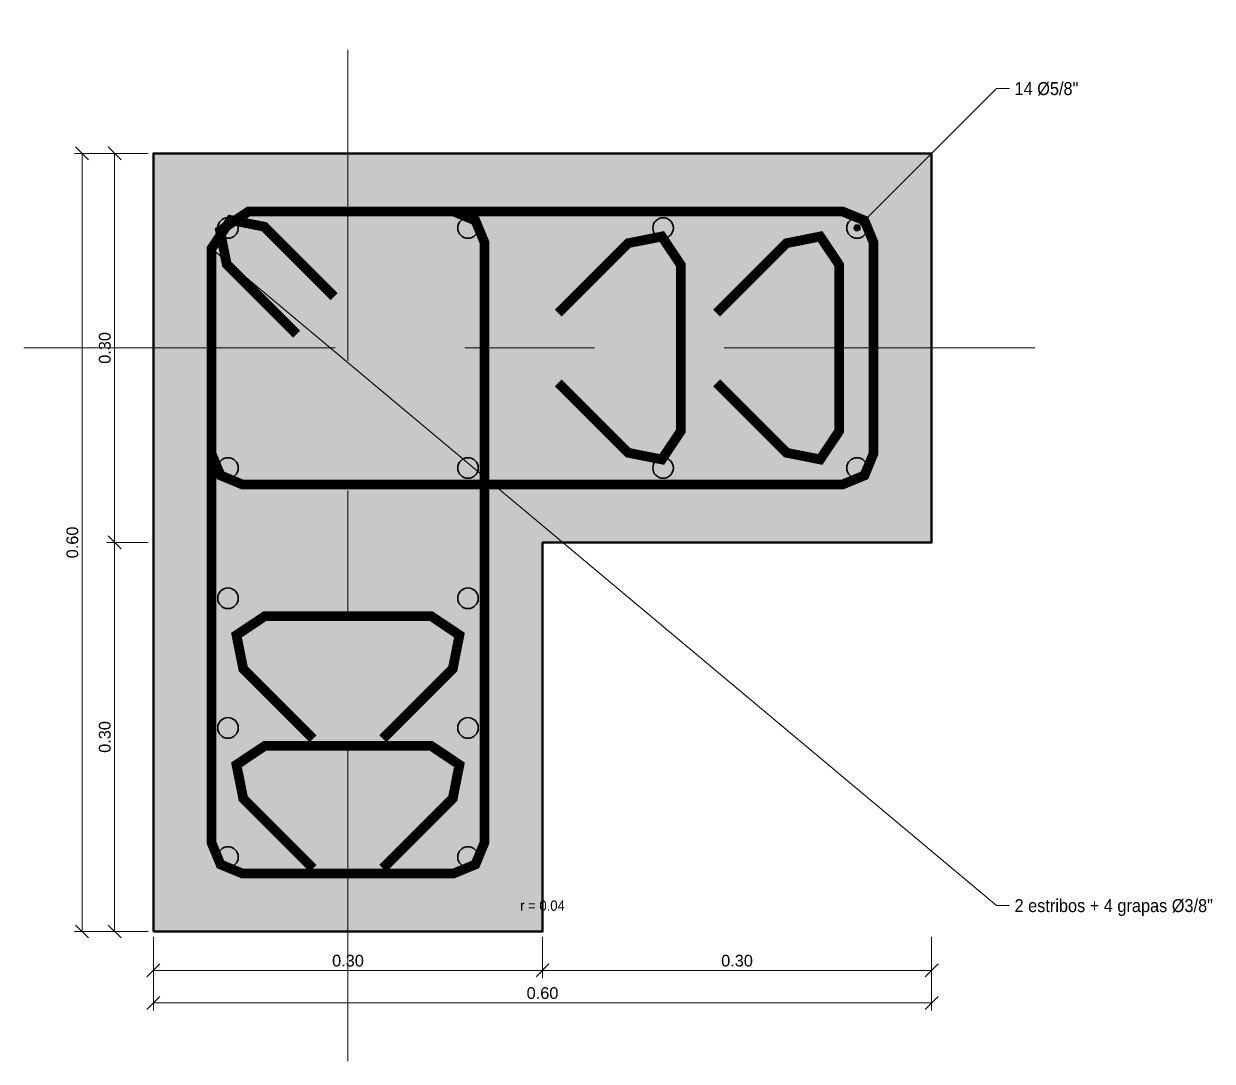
# Model space of a CAD drawing. Header units: metres. Extents: x 200 to 604, y -2 to 12.
# Drawn here: x 209.9 to 210.816, y -0.1 to 0.7 of the extents above; entities that cross this region are included whole.
import ezdxf
from ezdxf.enums import TextEntityAlignment as Align

# ---------------------------------------------------------------- set-up
doc = ezdxf.new("R2010")
doc.units = ezdxf.units.M
doc.linetypes.add('EJE20', pattern=[0.35, 0.24, -0.04, 0.03, -0.04])
for name, color, linetype, lineweight in [('E-ACERO', 1, 'Continuous', 35), ('E-ACERO-TXT', 7, 'Continuous', 18), ('E-CORTE', 7, 'Continuous', 50), ('E-CORTE-ACH', 254, 'Continuous', 0), ('E-COTA', 7, 'Continuous', 13), ('E-EJES', 1, 'Continuous', 18)]:
    doc.layers.add(name, color=color, linetype=linetype, lineweight=lineweight)
doc.styles.add('ARIAL', font='arial.ttf')
doc.dimstyles.new('COTA5', dxfattribs={"dimtxt": 0.009, "dimasz": 0.006, "dimexe": 0.006, "dimexo": 0.004, "dimgap": 0.003, "dimtad": 1, "dimzin": 0, "dimdsep": 46, "dimtxsty": 'ARIAL', "dimtsz": 0.005, "dimcen": 2.5, "dimclrd": 7, "dimclre": 7, "dimclrt": 7, "dimazin": 3, "dimtfac": 1, "dimtmove": 2, "dimatfit": 3, "dimlwd": 13, "dimlwe": 13})

msp = doc.modelspace()

# ---------------------------------------------------------------- hatches: boundary and pattern name
at = {"layer": 'E-ACERO'}
h = msp.add_hatch(color=256, dxfattribs=at)
edge = h.paths.add_edge_path()
edge.add_arc((210.05746, 0.54254), 0.00794, 0, 360)
h = msp.add_hatch(color=256, dxfattribs=at)
edge = h.paths.add_edge_path()
edge.add_arc((210.24254, 0.54254), 0.00794, 0, 360)
h = msp.add_hatch(color=256, dxfattribs=at)
edge = h.paths.add_edge_path()
edge.add_arc((210.393, 0.54254), 0.00794, 0, 360)
h = msp.add_hatch(color=256, dxfattribs=at)
edge = h.paths.add_edge_path()
edge.add_arc((210.54254, 0.54254), 0.00794, 0, 360)
h = msp.add_hatch(color=256, dxfattribs=at)
edge = h.paths.add_edge_path()
edge.add_arc((210.05746, 0.35746), 0.00794, 0, 360)
h = msp.add_hatch(color=256, dxfattribs=at)
edge = h.paths.add_edge_path()
edge.add_arc((210.24254, 0.35746), 0.00794, 0, 360)
h = msp.add_hatch(color=256, dxfattribs=at)
edge = h.paths.add_edge_path()
edge.add_arc((210.393, 0.35746), 0.00794, 0, 360)
h = msp.add_hatch(color=256, dxfattribs=at)
edge = h.paths.add_edge_path()
edge.add_arc((210.54254, 0.35746), 0.00794, 0, 360)
h = msp.add_hatch(color=256, dxfattribs=at)
edge = h.paths.add_edge_path()
edge.add_arc((210.05746, 0.257), 0.00794, 0, 360)
h = msp.add_hatch(color=256, dxfattribs=at)
edge = h.paths.add_edge_path()
edge.add_arc((210.24254, 0.257), 0.00794, 0, 360)
h = msp.add_hatch(color=256, dxfattribs=at)
edge = h.paths.add_edge_path()
edge.add_arc((210.05746, 0.157), 0.00794, 0, 360)
h = msp.add_hatch(color=256, dxfattribs=at)
edge = h.paths.add_edge_path()
edge.add_arc((210.24254, 0.157), 0.00794, 0, 360)
h = msp.add_hatch(color=256, dxfattribs=at)
edge = h.paths.add_edge_path()
edge.add_arc((210.05746, 0.05746), 0.00794, 0, 360)
h = msp.add_hatch(color=256, dxfattribs=at)
edge = h.paths.add_edge_path()
edge.add_arc((210.24254, 0.05746), 0.00794, 0, 360)
at = {"layer": 'E-ACERO-TXT'}
h = msp.add_hatch(color=256, dxfattribs=at)
edge = h.paths.add_edge_path()
edge.add_arc((210.54254, 0.54254), 0.0025, 0, 360)
h = msp.add_hatch(color=256, dxfattribs=at)
edge = h.paths.add_edge_path()
edge.add_arc((210.04476, 0.52666), 0.0025, 0, 360)
at = {"layer": 'E-CORTE-ACH'}
msp.add_hatch(color=256, dxfattribs=at).paths.add_polyline_path([(210, 0), (210, 0.41538), (210, 0.6), (210.41538, 0.6), (210.6, 0.6), (210.6, 0.39231), (210.6, 0.3), (210.39231, 0.3), (210.3, 0.3), (210.3, 0.09231), (210.3, 0), (210.09231, 0)])

# ---------------------------------------------------------------- linework, layer by layer
at = {"layer": 'E-ACERO', "const_width": 0.0075}
for points in [[(210.13929, 0.48962), (210.08541, 0.5435), (210.05946, 0.54866), (210.04476, 0.52666), (210.04476, 0.06858), (210.05174, 0.05174), (210.06857, 0.04476), (210.23143, 0.04476), (210.24826, 0.05174), (210.25524, 0.06857), (210.25524, 0.53143), (210.24826, 0.54826), (210.23143, 0.55524), (210.07334, 0.55524), (210.05134, 0.54054), (210.0565, 0.51459), (210.11038, 0.46071)], [(210.13929, 0.48962), (210.08541, 0.5435), (210.05946, 0.54866), (210.04476, 0.52666), (210.04476, 0.36858), (210.05174, 0.35174), (210.06857, 0.34476), (210.53142, 0.34476), (210.54826, 0.35173), (210.55524, 0.36855), (210.55524, 0.53145), (210.54826, 0.54827), (210.53142, 0.55524), (210.07334, 0.55524), (210.05134, 0.54054), (210.0565, 0.51459), (210.11038, 0.46071)], [(210.31217, 0.47692), (210.36605, 0.5308), (210.392, 0.53596), (210.4067, 0.51396), (210.4067, 0.38604), (210.392, 0.36404), (210.36605, 0.3692), (210.31217, 0.42308)], [(210.43431, 0.47692), (210.48819, 0.5308), (210.51414, 0.53596), (210.52884, 0.51396), (210.52884, 0.38604), (210.51414, 0.36404), (210.48819, 0.3692), (210.43431, 0.42308)], [(210.12308, 0.14877), (210.0692, 0.20265), (210.06404, 0.2286), (210.08604, 0.2433), (210.21396, 0.2433), (210.23596, 0.2286), (210.2308, 0.20265), (210.17692, 0.14877)], [(210.12308, 0.04877), (210.0692, 0.10265), (210.06404, 0.1286), (210.08604, 0.1433), (210.21396, 0.1433), (210.23596, 0.1286), (210.2308, 0.10265), (210.17692, 0.04877)]]:
    msp.add_lwpolyline(points, dxfattribs=at)
at = {"layer": 'E-ACERO'}
for centre in [(210.05746, 0.54254), (210.24254, 0.54254), (210.393, 0.54254), (210.54254, 0.54254), (210.05746, 0.35746), (210.24254, 0.35746), (210.393, 0.35746), (210.54254, 0.35746), (210.05746, 0.257), (210.24254, 0.257), (210.05746, 0.157), (210.24254, 0.157), (210.05746, 0.05746), (210.24254, 0.05746)]:
    msp.add_circle(centre, 0.00794, dxfattribs=at)
at = {"layer": 'E-ACERO-TXT'}
for points in [[(210.54254, 0.54254), (210.65, 0.65), (210.66, 0.65)], [(210.04476, 0.52666), (210.65, 0.02), (210.66, 0.02)]]:
    msp.add_lwpolyline(points, dxfattribs=at)
for centre in [(210.54254, 0.54254), (210.04476, 0.52666)]:
    msp.add_circle(centre, 0.0025, dxfattribs=at)
at = {"layer": 'E-CORTE'}
msp.add_lwpolyline([(210, 0), (210, 0.41538), (210, 0.6), (210.41538, 0.6), (210.6, 0.6), (210.6, 0.39231), (210.6, 0.3), (210.39231, 0.3), (210.3, 0.3), (210.3, 0.09231), (210.3, 0), (210.09231, 0), (210, 0)], dxfattribs=at)
at = {"layer": 'E-EJES', "linetype": 'EJE20'}
for p, q in [((210.15, -0.1), (210.15, 0.7)), ((209.9, 0.45), (210.7, 0.45))]:
    msp.add_line(p, q, dxfattribs=at)

# ---------------------------------------------------------------- texts
at = {"layer": 'E-ACERO-TXT', "style": 'ARIAL', "width": 0.9}
for s, p in [('14 Ø5/8"', (210.664, 0.65)), ('2 estribos + 4 grapas Ø3/8"', (210.664, 0.02))]:
    msp.add_text(s, height=0.01, dxfattribs=at).set_placement(p, align=Align.MIDDLE_LEFT)
msp.add_text('r = 0.04', height=0.008, dxfattribs=at).set_placement((210.3, 0.02), align=Align.MIDDLE_CENTER)

# ---------------------------------------------------------------- dimensions: what is measured, and where the dimension line sits
at = {"layer": 'E-COTA'}
for base, p1, p2 in [((209.945, 0.00004), (210, 0.00004), (210, 0.60004)), ((209.97, 0.30004), (210, 0.30004), (210, 0.60004)), ((209.97, 0.00004), (210, 0.00004), (210, 0.30004))]:
    msp.add_linear_dim(base=base, p1=p1, p2=p2, angle=90, dimstyle='COTA5', override={"dimdec": 2}, dxfattribs=at).render()
for base, p1, p2 in [((210, -0.03), (210, 0), (210.3, 0)), ((210, -0.055), (210, 0), (210.6, 0)), ((210.3, -0.03), (210.3, 0), (210.6, 0))]:
    msp.add_linear_dim(base=base, p1=p1, p2=p2, dimstyle='COTA5', override={"dimdec": 2}, dxfattribs=at).render()

doc.saveas('drawing.dxf')
